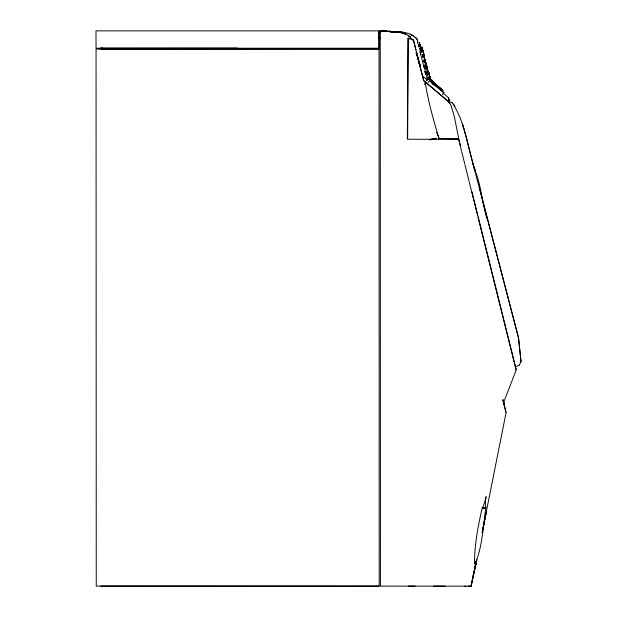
<?xml version="1.0" encoding="UTF-8"?>
<svg xmlns="http://www.w3.org/2000/svg" width="617" height="617" viewBox="0 0 617 617"><rect width="100%" height="100%" fill="white"/><g stroke="black" fill="none" stroke-linecap="round" stroke-linejoin="round"><path stroke-width="0.93" d="M417.131 39.018L417.462 40.352C410.336 28.667 391.571 32.655 380.242 30.881L380.257 32.824M422.93 50.795L423.37 52.437L422.768 50.178M425.121 82.763L424.712 84.606M485.656 508.153L485.486 499.269L482.548 508.755L485.656 508.153L482.625 507.706M432.71 81.837L432.656 82.47L433.273 82.493M433.435 84.028L433.389 84.614L433.967 84.637M485.872 507.128C483.188 525.846 482.61 545.891 475.314 563.383L474.743 563.522M423.594 53.941L423.617 53.355L423.624 55.445M413.213 41.246L413.436 39.912L415.897 49.923M429.363 74.796L428.784 72.652L428.877 73.971M482.347 531.939L486.219 512.195L482.17 532.525L506.063 412.696L502.909 399.7M473.031 576.463L476.74 559.85L471.087 586.15L476.316 561.123L471.072 586.15L464.678 586.15M476.455 561.169L474.92 568.018L476.756 559.658M474.92 568.018L476.74 559.85M482.448 507.081C478.044 525.206 474.326 546.647 474.481 564.007M449.67 103.563L448.798 101.967L423.756 80.819L418.21 59.325M436.497 138.185L430.234 139.82M407.636 138.547L408.284 38.501L413.429 39.874L423.517 80.333L448.675 101.712L449.616 103.371L448.806 100M429.324 75.66L428.622 72.282L429.347 74.742M433.651 84.637L433.558 85.107M438.702 138.964L438.942 138.031M485.486 498.174L486.42 496.816L486.011 496.901M442.543 94.625L443.5 93.452M519.213 365.141L521.018 361.817L518.558 337.985L479.324 187.367M428.09 82.462L429.1 81.328M426.748 80.835L428.291 79.146M426.285 79.932L427.836 78.251M426.609 79.955L427.643 78.845M431.908 83.457L432.478 83.04L432.995 83.449M519.198 365.133L515.696 366.668M429.316 139.758L432.679 138.609M416.922 55.538L416.136 52.931L416.575 52.885L420.501 66.813L418.766 61.631L419.483 64.199M420.223 66.813L420.501 66.813M426.47 64.978L424.766 62.039L425.314 61.901L426.517 65.063M427.319 71.911L427.859 71.773L426.833 66.582L424.149 57.065L424.334 57.759M430.435 139.743L436.034 138.563M482.988 508.308L484.492 507.992M451.374 106.51L454.39 116.806L458.709 138.578L447.549 138.601M102.445 48.134L100.61 48.141L237.553 48.126M460.652 146.468L458.894 139.411L407.343 139.226L407.96 38.077L411.608 38.709L412.688 40.036M379.054 48.219L378.992 30.896L95.974 30.858L96.051 48.219L379.054 48.219L379.008 31.806L378.992 37.328M100.617 49.013L379.054 48.982L379.2 586.119L96.252 586.119L96.051 49.09L379.054 48.982M416.136 52.931L416.575 52.885M431.538 81.02L432.741 81.02M433.203 81.837L432.008 81.837L431.977 81.243M432.085 84.028L434.067 84.028M100.81 586.042L379.2 586.119M408.485 586.127L415.11 586.127M433.543 586.135L445.15 586.135M465.82 586.15L380.45 586.119L380.257 37.915M458.709 138.578L439.134 138.578C433.396 120.346 427.974 100.077 425.113 82.069M447.734 139.388L458.894 139.411M468.156 586.15L469.005 586.15M469.684 586.15L471.087 586.15M380.257 38.115L380.242 30.889L402.238 32.161M391.363 31.706L389.466 31.39L392.157 31.829L380.242 30.881L397.849 32.107L389.381 31.297C396.538 31.976 404.852 31.76 410.351 37.197M380.242 30.881L397.857 32.3L389.45 31.328L392.289 31.791M389.358 31.29L395.967 31.937M389.512 31.359L392.157 31.722L380.242 30.904L397.734 31.976L405.731 34.012M396.045 32.346L394.163 32.069L396.045 32.346M450.464 102.006L452.145 102.646M474.134 168.665C481.299 183.92 481.769 202.638 486.967 218.85M410.444 34.513L413.413 36.041M421.897 48.99L422.352 49.329M423.624 54.381L424.334 56.039L424.103 55.16M415.349 37.143L416.568 38.138M433.79 83.457L433.288 83.04L433.527 83.457M443.006 92.99L448.528 97.841L449.461 101.597M422.977 76.361L426.964 79.716M432.247 81.359L428.915 78.675L443.075 90.846L440.908 88.817M431.499 80.727L429.093 78.76A3.424 0.393 41.4 0 0 428.36 78.66M432.802 81.837L442.559 90.267L432.81 81.529M432.64 81.706L441.888 90.005A3.424 0.393 41.4 0 1 442.181 90.807M432.239 81.028L428.468 77.788L431.283 80.38M438.085 86.411L440.453 88.493M433.103 81.999L436.651 85.138M452.13 102.623C465.365 122.39 467.709 147.147 474.643 169.498M431.923 80.002L432.34 80.403M432.394 80.819L432.81 81.22M421.989 48.273L422.522 49.275M424.249 56.193L424.041 54.936M429.247 75.073L429.941 76.955M436.458 132.362L438.564 136.982M485.34 497.163L486.127 498.929M429.671 76.223L429.926 76.894L429.818 76.485M424.766 62.039L425.167 62.787M429.255 74.657L429.432 75.05M453.68 104.057L454.991 106.756M451.251 106.109L449.793 103.054M432.047 80.819L432.232 81.213M431.576 80.002L431.761 80.395M463.251 126.254L462.357 123.824M423.547 53.216L423.524 53.016M472.468 163.065L475.337 170.138M506.009 412.318L502.917 399.816M419.205 42.365C421.465 51.134 419.221 42.527 419.275 42.65M424.766 59.456L428.09 71.934M424.681 59.386L426.386 64.785M424.828 59.224L427.866 71.711M417.447 57.281L418.241 59.895L417.516 57.234M424.743 60.836L425.175 62.278M427.311 74.171L426.771 71.981L427.38 74.487L426.902 72.575L427.118 73.446M425.314 61.901L425.738 63.335M424.774 60.967L425.221 62.494M419.313 63.767L420.647 67.268L419.036 61.422M426.648 66.744L427.057 68.171L426.779 65.965M418.65 61.422L419.097 62.988M418.588 59.849L416.444 52.368L416.514 53.779M416.413 52.931L420.347 66.852M416.29 52.885L417.03 55.499M417.37 56.88L417.763 58.276M421.527 51.512L421.704 52.113L421.049 49.615L421.681 52.121L421.55 51.512M426.594 65.525L428.159 71.973M416.73 54.581L417.177 56.178M429.123 74.14L428.954 73.523L429.293 74.773M428.614 71.988L429 73.531M423.216 52.098L423.887 54.342L423.617 53.34M422.838 50.447L421.897 46.923L422.529 49.545M430.111 77.842L429.586 75.783M422.437 55.754L422.822 57.188M429.586 75.629L430.311 78.344M422.876 50.594L421.897 46.923M419.737 45.681L420.046 46.83M420.539 48.681L421.411 51.936M423.624 60.181L423.825 60.936M424.812 64.608L425.761 68.148M426.671 71.564L427.134 73.284M427.419 74.333L428.059 76.747M419.714 44.378L420.038 45.627L419.491 43.475C420.324 46.784 419.043 41.671 419.552 43.753C419.043 41.663 421.642 51.975 420.216 46.314C421.743 52.399 418.596 39.85 419.714 44.432M448.513 98.735L448.528 98.859M424.041 55.168L424.373 56.417M422.506 49.206L422.398 48.797L422.452 49.275M515.82 368.981L515.928 369.398L515.511 367.732M419.444 48.18L420.177 51.064M423.779 65.309L426.964 78.182M425.013 71.549L425.637 74.025M471.936 191.771L516.282 369.83L504.151 401.065L503.935 403.634L503.811 403.132M458.647 139.403L460.429 146.545M460.652 147.455L461.555 151.088M461.763 151.905L464.786 164.06M465.002 164.909L469.036 181.105M469.244 181.961L471.496 191M471.72 191.902L474.041 201.219M474.272 202.152L477.527 215.233M477.967 216.999L479.502 223.161M479.725 224.048L490.037 265.457M490.268 266.382L497.487 295.358M497.718 296.291L501.783 312.618M502.007 313.505L506.033 329.686M506.256 330.589L507.837 336.913M508.038 337.738L510.953 349.43M511.169 350.294L512.249 354.628M512.472 355.523L513.359 359.086M513.591 360.012L514.046 361.855M514.277 362.773L515.334 367.038M417.377 40.923L417.902 43.043M418.326 44.725L418.843 46.799M420.131 51.951L420.871 54.928M421.072 55.715L421.465 57.296M421.666 58.091L423.331 64.777M423.547 65.626L423.972 67.33M417.493 41.848L417.809 43.121M418.233 44.794L418.75 46.877M420.038 52.021L420.779 54.99M424.928 71.618L425.545 74.086M448.829 99.985L449.346 102.114M417.377 40.938L417.593 41.817M449.299 101.049L448.528 97.841M503.025 400.171L503.858 403.672M503.441 401.644L504.282 405.222M503.804 403.078L504.513 406.148M426.679 68.518L427.057 70.446M378.992 30.896L379.039 37.938M521.033 361.832L518.511 337.877L463.197 126.123L463.213 127.819M432.748 83.48L432.779 84.028M429.717 80.858L443.878 92.766L429.717 80.858M391.232 31.729L389.489 31.413L391.193 31.729M405.893 34.143L402.307 32.801L405.893 34.143M410.644 37.514L408.323 35.508L410.644 37.514M425.923 68.657C423.725 60.25 427.396 74.464 425.36 66.513L425.892 68.664M424.403 62.749L423.763 60.219L424.403 62.749M428.136 77.372L428.368 78.259L428.136 77.372M422.969 57.119L422.313 54.597L422.969 57.119M428.553 78.976L428.314 78.104L428.53 78.984M421.342 50.702L421.133 49.931L421.318 50.71"/></g></svg>
